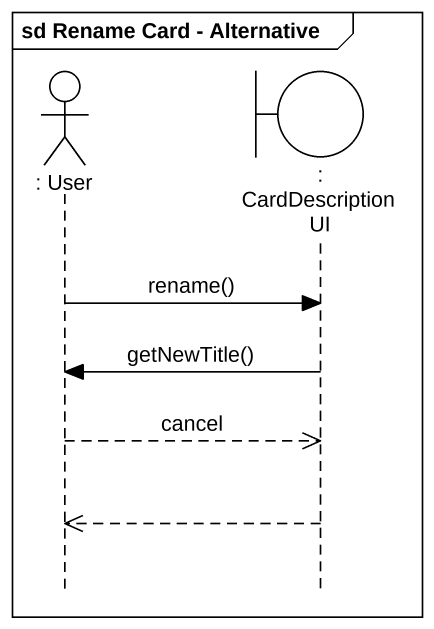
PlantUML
@startuml
mainframe sd Rename Card - Alternative
hide footbox
actor ": User" as User
boundary ": CardDescriptionUI" as CardDescriptionUI

User -> CardDescriptionUI : rename()
CardDescriptionUI -> User : getNewTitle()
User -->> CardDescriptionUI : cancel
CardDescriptionUI -->> User
@enduml
